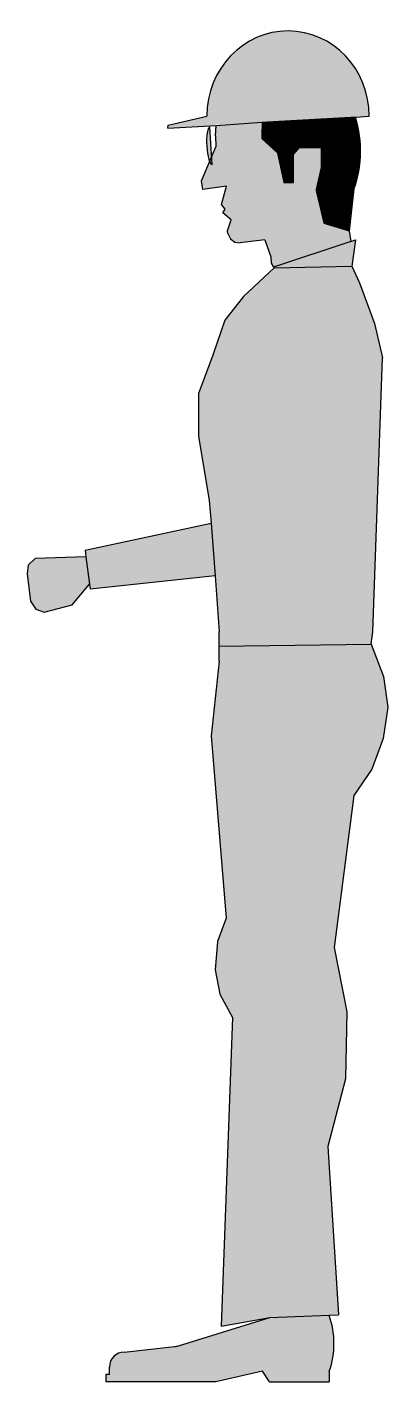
# Model space of a CAD drawing. Header units: millimetres. Extents: x -253 to 231, y 0 to 1820.
import ezdxf

# ---------------------------------------------------------------- set-up
doc = ezdxf.new("R2010")
doc.units = ezdxf.units.MM

msp = doc.modelspace()

# ---------------------------------------------------------------- hatches: boundary and pattern name
at = {"transparency": 33554687}
h = msp.add_hatch(color=256, dxfattribs=at)
edge = h.paths.add_edge_path(flags=0)
edge.add_line((0.1, 1688.6), (187.3, 1699))
edge.add_line((187.3, 1699), (205.7, 1700))
edge.add_ellipse((96.7, 1700.1), major_axis=(-0.1, -114.6), ratio=0.950992, start_angle=90, end_angle=270)
edge.add_line((-12.3, 1700.2), (-64.3, 1688.1))
edge.add_line((-64.3, 1688.1), (-64.5, 1684.1))
edge.add_line((-64.5, 1684.1), (0.1, 1687.9))
edge.add_ellipse((96.7, 1663.2), major_axis=(19.8, -123.4), ratio=0.772115, start_angle=255.2389, end_angle=255.4997, ccw=False)
h = msp.add_hatch(dxfattribs=at)
h.set_pattern_fill('ANSI31', color=47, style=0)
h.set_pattern_definition([(45, (11492.32185, 0), (-0.0883883476, 0.0883883476), [])])
edge = h.paths.add_edge_path()
edge.add_line((62.1, 1692), (61.4, 1670.2))
edge.add_line((61.4, 1670.2), (82.4, 1650.8))
edge.add_line((82.4, 1650.8), (91.3, 1611))
edge.add_line((91.3, 1611), (103.9, 1611))
edge.add_line((103.9, 1611), (103.9, 1648.7))
edge.add_line((103.9, 1648.7), (112.3, 1658.2))
edge.add_line((112.3, 1658.2), (127.5, 1658.2))
edge.add_line((127.5, 1658.2), (141.1, 1658.2))
edge.add_line((141.1, 1658.2), (141.1, 1630.4))
edge.add_line((141.1, 1630.4), (134.3, 1600.5))
edge.add_line((134.3, 1600.5), (144.8, 1556.5))
edge.add_line((144.8, 1556.5), (178.9, 1546.2))
edge.add_line((178.9, 1546.2), (184.7, 1601.1))
edge.add_ellipse((96.7, 1663.2), major_axis=(19.8, -123.4), ratio=0.772115, start_angle=59.7925, end_angle=97.4728)
edge.add_line((187.3, 1699), (62.1, 1692))
for color, points in [(31, [(181, 1531.7), (178.9, 1546.2), (144.8, 1556.5), (134.3, 1600.5), (141.1, 1630.4), (141.1, 1658.2), (127.5, 1658.2), (112.3, 1658.2), (103.9, 1648.7), (103.9, 1611), (91.3, 1611), (82.4, 1650.8), (61.4, 1670.2), (62.1, 1692), (0.1, 1687.9), (-0.6, 1673.9), (0, 1659), (-19.3, 1613.5), (-17.4, 1601.6), (14, 1606.4), (7.3, 1581.5), (12.4, 1575.4), (9.2, 1570.3), (20.4, 1561), (15.5, 1546.4), (16.1, 1542.6), (19.4, 1535.5), (25.4, 1530.9), (32.7, 1530), (65.6, 1533.9), (73.7, 1511.1), (74.1, 1502.6), (77.4, 1497.2)]), (144, [(4.3, 988.5), (208.4, 991.1), (210.4, 1007.5), (223.7, 1375.4), (212.8, 1421.8), (192.7, 1476.3), (182.5, 1498.6), (78, 1496.3), (36.9, 1458.2), (12.1, 1426.3), (-4.2, 1379), (-23.5, 1327.8), (-23.5, 1270.3), (-9, 1183.9), (-6.6, 1153.4), (-1, 1082.6), (4.3, 1007.5)]), (144, [(-1, 1082.6), (-6.6, 1153.4), (-175.7, 1117.2), (-174.5, 1108.1), (-169.5, 1071.4), (-168.7, 1065)]), (31, [(-174.5, 1108.1), (-242.4, 1105.9), (-252, 1097), (-253.4, 1085.5), (-249, 1048.8), (-241.5, 1037.9), (-230.7, 1033.9), (-193.1, 1044), (-169.5, 1071.4)]), (144, [(4.3, 988.5), (4.3, 968.3), (-6.3, 867.8), (13.6, 622.9), (2.1, 591.6), (-1.2, 553.3), (5.3, 521), (22.4, 489.7), (7.1, 75), (72.3, 86.7), (152, 89.5), (164.6, 89.9), (150.1, 316.4), (173.9, 407), (175.7, 497), (158.8, 583.6), (185, 787.9), (209.4, 823), (224.5, 864.3), (230.7, 906.4), (224.9, 947.6), (208.4, 991.1)]), (49, [(-143, 10.1), (-148, 10), (-148, 0), (0, 0), (62.3, 14.3), (72, 0), (152, 0), (152, 14.3, 0.169598), (152, 89.5), (72.3, 86.7), (-50.2, 48.5, -0.071168), (-55.8, 47.7), (-123, 40, 0.414214), (-143, 20)])]:
    msp.add_hatch(color=color, dxfattribs=at).paths.add_polyline_path(points)
h = msp.add_hatch(color=256, dxfattribs=at)
edge = h.paths.add_edge_path()
edge.add_line((-8.5, 1639), (-5.8, 1645.3))
edge.add_line((-5.8, 1645.3), (-8.2, 1685.5))
edge.add_ellipse((-6.7, 1660.4), major_axis=(1.5, -25.1), ratio=0.226143, start_angle=180, end_angle=289.5549)
h = msp.add_hatch(color=256, dxfattribs=at)
edge = h.paths.add_edge_path(flags=0)
edge.add_ellipse((-6.7, 1660.4), major_axis=(1.5, -25.1), ratio=0.226143, start_angle=289.5549, end_angle=360)
edge.add_line((-5.2, 1635.3), (-5.8, 1645.3))
edge.add_line((-5.8, 1645.3), (-8.5, 1639))
msp.add_hatch(color=146, dxfattribs=at).paths.add_polyline_path([(77.4, 1497.2), (78, 1496.3), (182.5, 1498.6), (187.3, 1533.9), (181, 1531.7)], flags=0)

# ---------------------------------------------------------------- linework, layer by layer
for p, q in [((-64.3, 1688.1), (-12.3, 1700.2)), ((187.3, 1699), (205.7, 1700)), ((-64.5, 1684.1), (-64.3, 1688.1)), ((-64.5, 1684.1), (0.1, 1687.9)), ((-5.2, 1635.3), (-8.2, 1685.5)), ((181, 1531.7), (77.4, 1497.2)), ((78, 1496.3), (182.5, 1498.6)), ((13.6, 622.9), (2.1, 591.6)), ((2.1, 591.6), (-1.2, 553.3)), ((158.8, 583.6), (175.7, 497)), ((-1.2, 553.3), (5.3, 521)), ((5.3, 521), (22.4, 489.7)), ((175.7, 497), (173.9, 407)), ((22.4, 489.7), (7.1, 75)), ((173.9, 407), (150.1, 316.4)), ((150.1, 316.4), (164.6, 89.9)), ((7.1, 75), (72.3, 86.7)), ((72.3, 86.7), (152, 89.5)), ((152, 89.5), (164.6, 89.9))]:
    msp.add_line(p, q, dxfattribs=at)
at = {"color": 31, "transparency": 33554687}
for p, q in [((-0.6, 1673.9), (0.1, 1687.9)), ((0.1, 1687.9), (62.1, 1692)), ((-19.3, 1613.5), (0, 1659)), ((-0.6, 1673.9), (0, 1659)), ((-17.4, 1601.6), (-19.3, 1613.5)), ((14, 1606.4), (-17.4, 1601.6)), ((7.3, 1581.5), (14, 1606.4)), ((12.4, 1575.4), (7.3, 1581.5)), ((9.2, 1570.3), (12.4, 1575.4)), ((20.4, 1561), (9.2, 1570.3)), ((9.2, 1570.3), (9.2, 1570.3)), ((15.5, 1546.4), (20.4, 1561)), ((16.1, 1542.6), (15.5, 1546.4)), ((16.1, 1542.6), (19.4, 1535.5)), ((19.4, 1535.5), (25.4, 1530.9)), ((25.4, 1530.9), (32.7, 1530)), ((65.6, 1533.9), (32.7, 1530)), ((65.6, 1533.9), (73.7, 1511.1)), ((178.9, 1546.2), (181, 1531.7)), ((73.7, 1511.1), (74.1, 1502.6)), ((74.1, 1502.6), (77.4, 1497.2)), ((-252, 1097), (-253.4, 1085.5)), ((-242.4, 1105.9), (-252, 1097)), ((-174.5, 1108.1), (-242.4, 1105.9)), ((-253.4, 1085.5), (-249, 1048.8)), ((-193.1, 1044), (-169.5, 1071.4)), ((-249, 1048.8), (-241.5, 1037.9)), ((-241.5, 1037.9), (-230.7, 1033.9)), ((-230.7, 1033.9), (-193.1, 1044))]:
    msp.add_line(p, q, dxfattribs=at)
at = {"color": 37, "transparency": 33554687}
for p, q in [((62.1, 1692), (61.4, 1670.2)), ((61.4, 1670.2), (82.4, 1650.8)), ((103.9, 1648.7), (112.3, 1658.2)), ((112.3, 1658.2), (127.5, 1658.2)), ((127.5, 1658.2), (141.1, 1658.2)), ((141.1, 1658.2), (141.1, 1630.4)), ((82.4, 1650.8), (91.3, 1611)), ((103.9, 1611), (103.9, 1648.7)), ((141.1, 1630.4), (134.3, 1600.5)), ((91.3, 1611), (103.9, 1611)), ((184.9, 1602.7), (178.9, 1546.2)), ((134.3, 1600.5), (144.8, 1556.5)), ((144.8, 1556.5), (178.9, 1546.2))]:
    msp.add_line(p, q, dxfattribs=at)
at = {"color": 146, "transparency": 33554687}
for p, q in [((181, 1531.7), (187.3, 1533.9)), ((187.3, 1533.9), (182.5, 1498.6))]:
    msp.add_line(p, q, dxfattribs=at)
at = {"color": 144, "transparency": 33554687}
for p, q in [((78, 1496.3), (36.9, 1458.2)), ((182.5, 1498.6), (192.7, 1476.3)), ((192.7, 1476.3), (212.8, 1421.8)), ((36.9, 1458.2), (12.1, 1426.3)), ((12.1, 1426.3), (-4.2, 1379)), ((212.8, 1421.8), (223.7, 1375.4)), ((-4.2, 1379), (-23.5, 1327.8)), ((210.4, 1007.5), (223.7, 1375.4)), ((-23.5, 1327.8), (-23.5, 1270.3)), ((-23.5, 1270.3), (-9, 1183.9)), ((-9, 1183.9), (-6.6, 1153.4)), ((-175.7, 1117.2), (-6.6, 1153.4)), ((-6.6, 1153.4), (-1, 1082.6)), ((-175.7, 1117.2), (-174.5, 1108.1)), ((-174.5, 1108.1), (-169.5, 1071.4)), ((-1, 1082.6), (-168.7, 1065)), ((-1, 1082.6), (4.3, 1007.5)), ((-169.5, 1071.4), (-168.7, 1065)), ((4.3, 968.3), (4.3, 1007.5)), ((208.4, 991.1), (210.4, 1007.5)), ((4.3, 988.5), (208.4, 991.1)), ((208.4, 991.1), (224.9, 947.6)), ((4.3, 968.3), (-6.3, 867.8)), ((224.9, 947.6), (230.7, 906.4)), ((230.7, 906.4), (224.5, 864.3)), ((-6.3, 867.8), (13.6, 622.9)), ((224.5, 864.3), (209.4, 823)), ((209.4, 823), (185, 787.9)), ((185, 787.9), (158.8, 583.6))]:
    msp.add_line(p, q, dxfattribs=at)
at = {"color": 49, "transparency": 33554687}
for p, q in [((-50.2, 48.5), (72.3, 86.7)), ((-123, 40), (-55.8, 47.7)), ((-143, 10), (-143, 20)), ((-143, 10.1), (-148, 10)), ((-148, 10), (-148, 0)), ((0, 0), (-148, 0)), ((62.3, 14.3), (0, 0)), ((72, 0), (62.3, 14.3)), ((72, 0), (152, 0)), ((152, 14.3), (152, 0))]:
    msp.add_line(p, q, dxfattribs=at)
for centre, radius, start, end in [((44.4, 51.8), 114, 340.8201, 19.3228), ((-123, 20), 20, 90, 180), ((-55.8, 67.7), 20, 270, 286.2832), ((-55.8, 67.7), 20, 270, 286.2832)]:
    msp.add_arc(centre, radius, start, end, dxfattribs=at)
at = {"transparency": 33554687}
for centre, major_axis, ratio, start_param, end_param in [((96.7, 1700.1), (-0.1, -114.6), 0.950992, 7.853982, 10.995574), ((-6.7, 1660.4), (1.5, -25.1), 0.226143, 3.141593, 6.283185)]:
    msp.add_ellipse(centre, major_axis=major_axis, ratio=ratio, start_param=start_param, end_param=end_param, dxfattribs=at)
at = {"color": 37, "transparency": 33554687}
msp.add_ellipse((96.7, 1663.2), major_axis=(19.8, -123.4), ratio=0.772115, start_param=7.207915, end_param=8.022259, dxfattribs=at)

doc.saveas('drawing.dxf')
